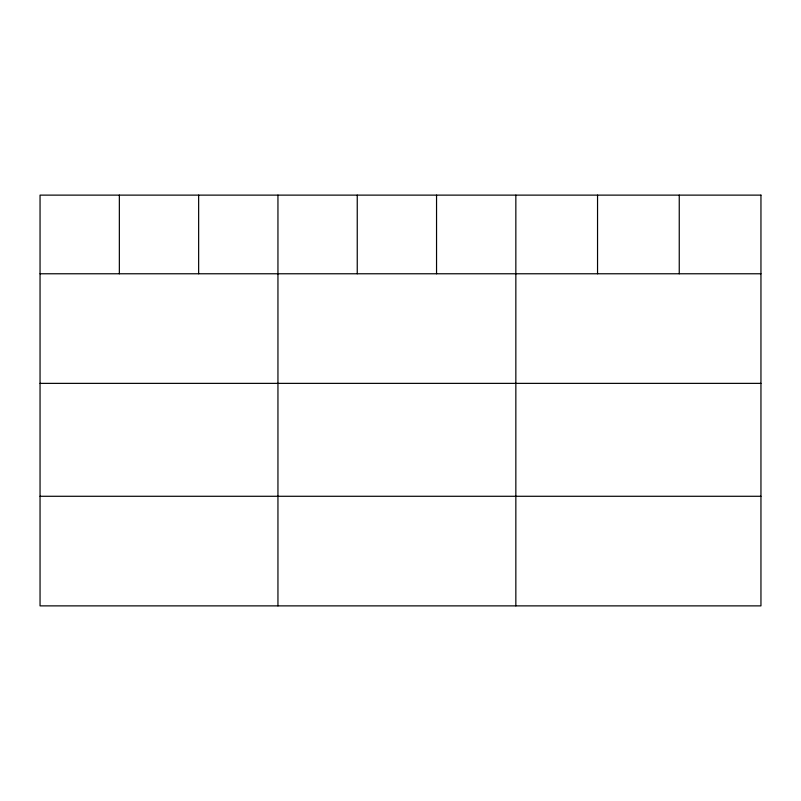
<?xml version="1.0" encoding="UTF-8"?>
<svg xmlns="http://www.w3.org/2000/svg" width="801" height="801" viewBox="0 0 801 801"><rect width="100%" height="100%" fill="white"/><g stroke="black" fill="none" stroke-linecap="round" stroke-linejoin="round"><path stroke-width="1.2" d="M40.05 273.772L760.95 273.772M40.05 383.369L760.95 383.369M40.05 496.28L760.95 496.28M679.248 195.124L679.248 273.772M597.546 195.124L597.546 273.772M515.844 195.124L515.844 605.876M436.545 195.124L436.545 273.772M357.246 195.124L357.246 273.772M277.947 195.124L277.947 605.876M198.648 195.124L198.648 273.772M119.349 195.124L119.349 273.772M760.95 195.124L40.05 195.124L40.05 605.876L760.95 605.876L760.95 195.124"/></g></svg>
